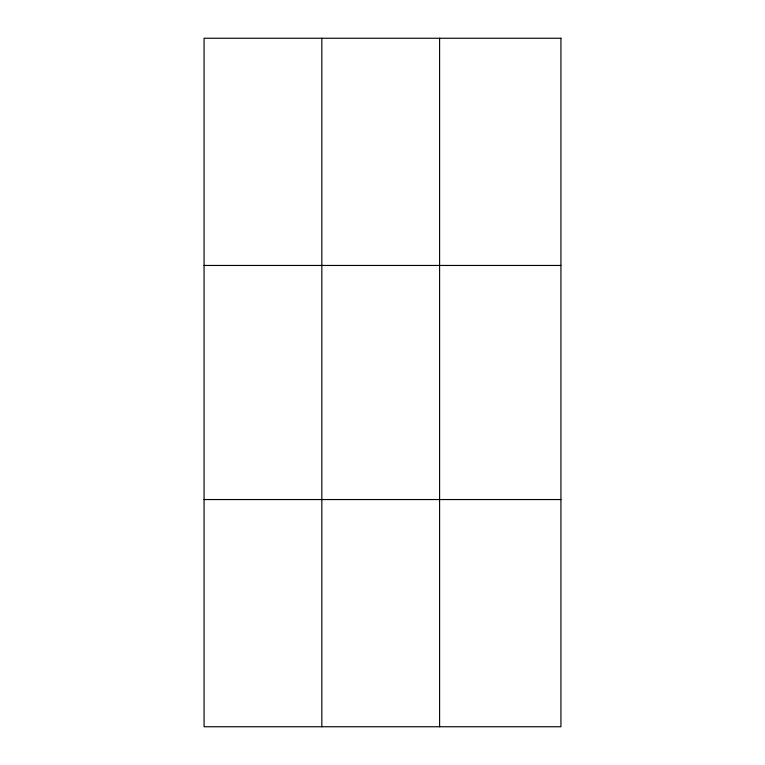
<?xml version="1.0" encoding="UTF-8"?>
<svg xmlns="http://www.w3.org/2000/svg" width="765" height="765" viewBox="0 0 765 765"><rect width="100%" height="100%" fill="white"/><g stroke="black" fill="none" stroke-linecap="round" stroke-linejoin="round"><path stroke-width="1.15" d="M321.836 38.25L321.836 726.75M439.598 38.25L439.598 726.75M204.073 265.455L560.927 265.455M204.073 499.545L560.927 499.545M560.927 38.25L560.927 726.75L204.073 726.75L204.073 38.25L560.927 38.25"/></g></svg>
